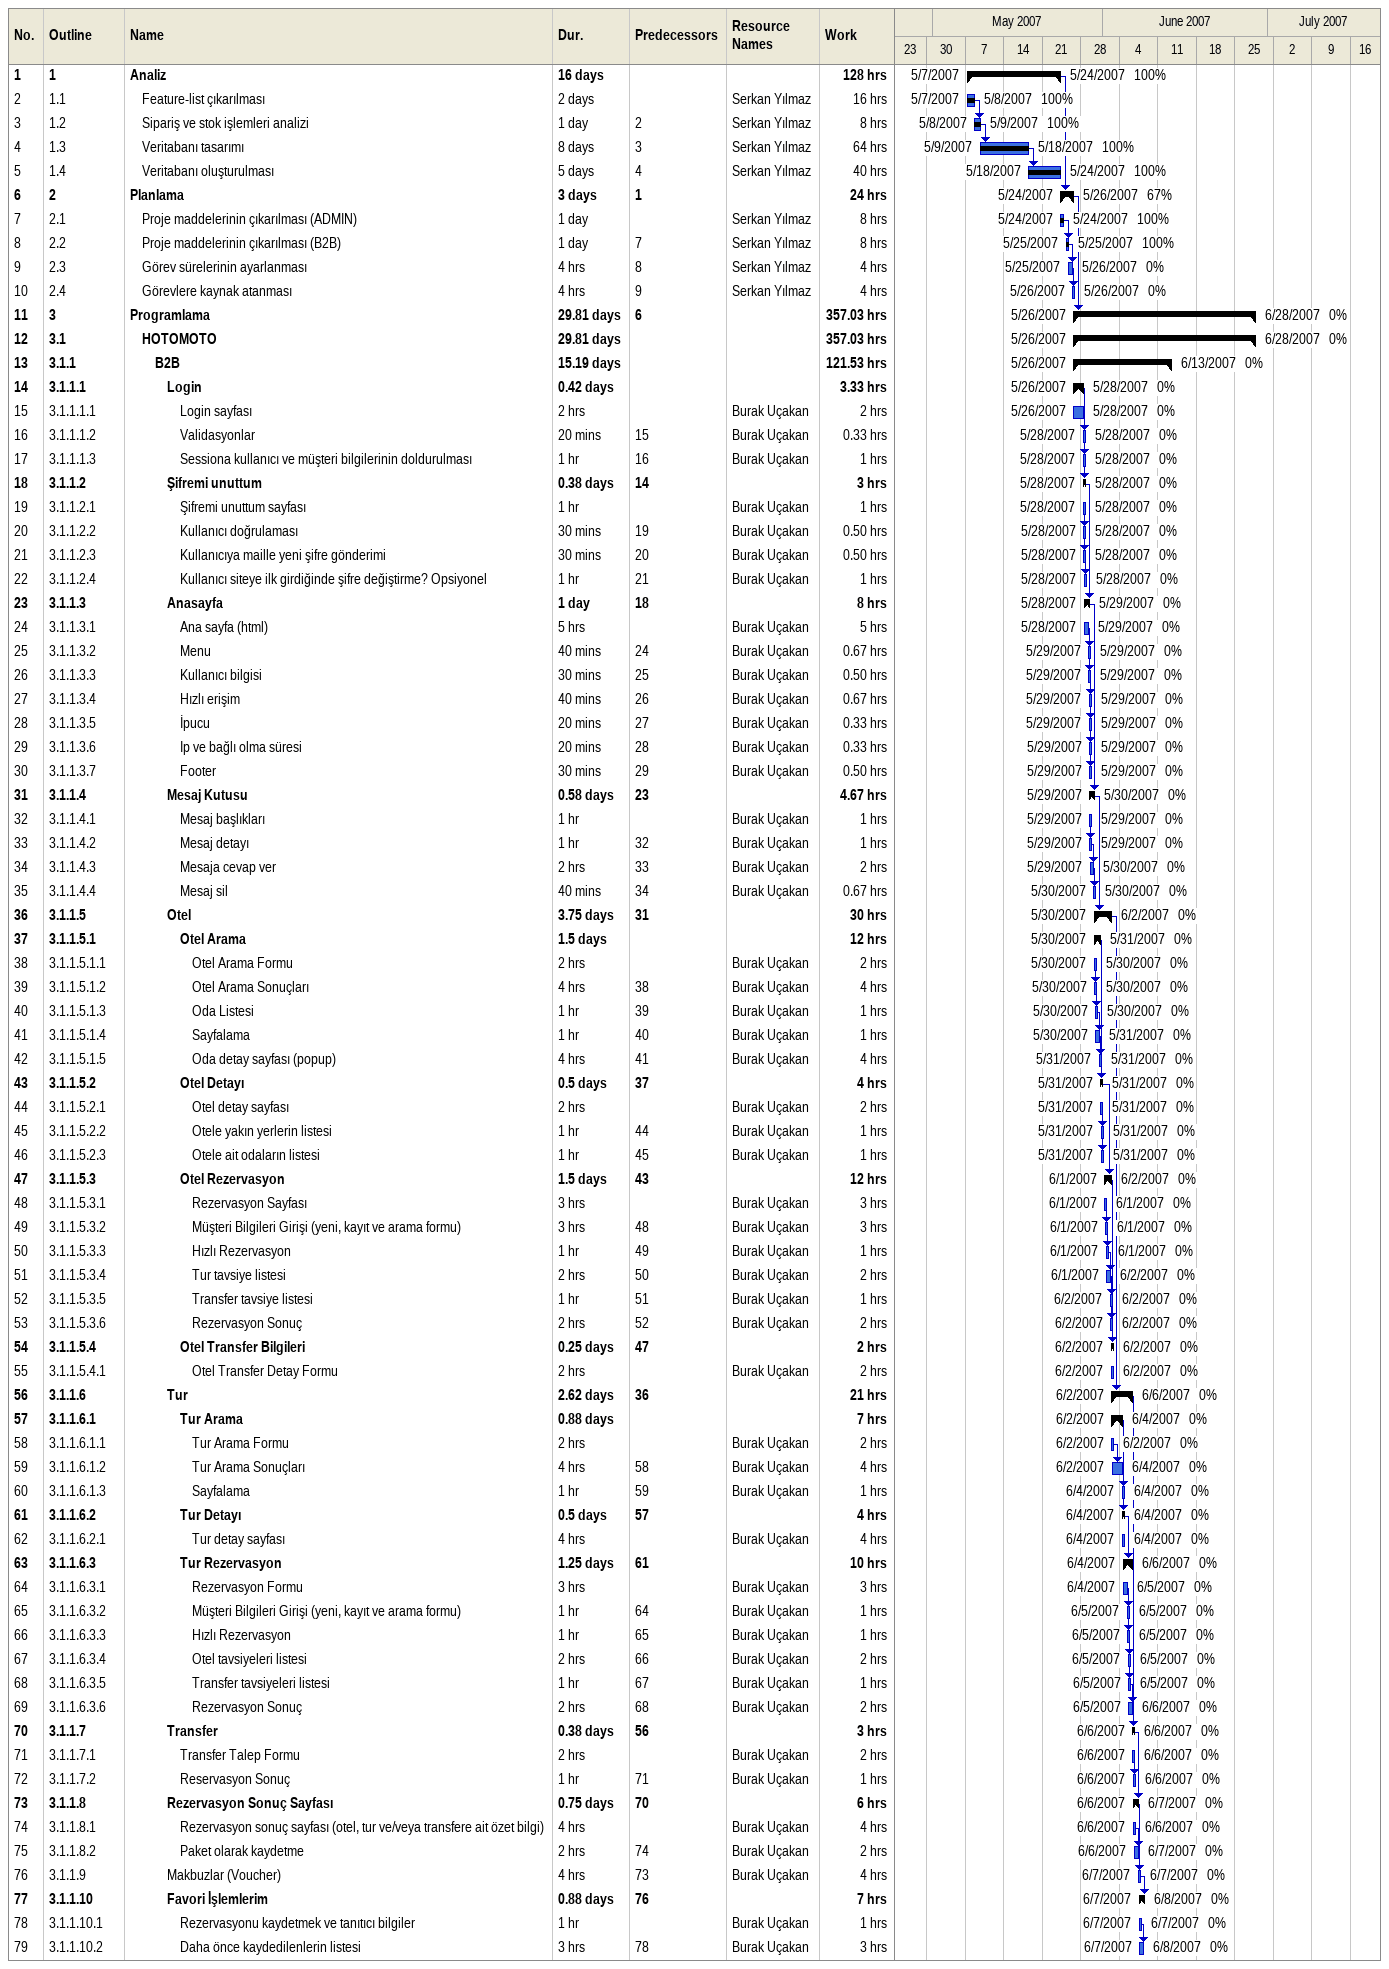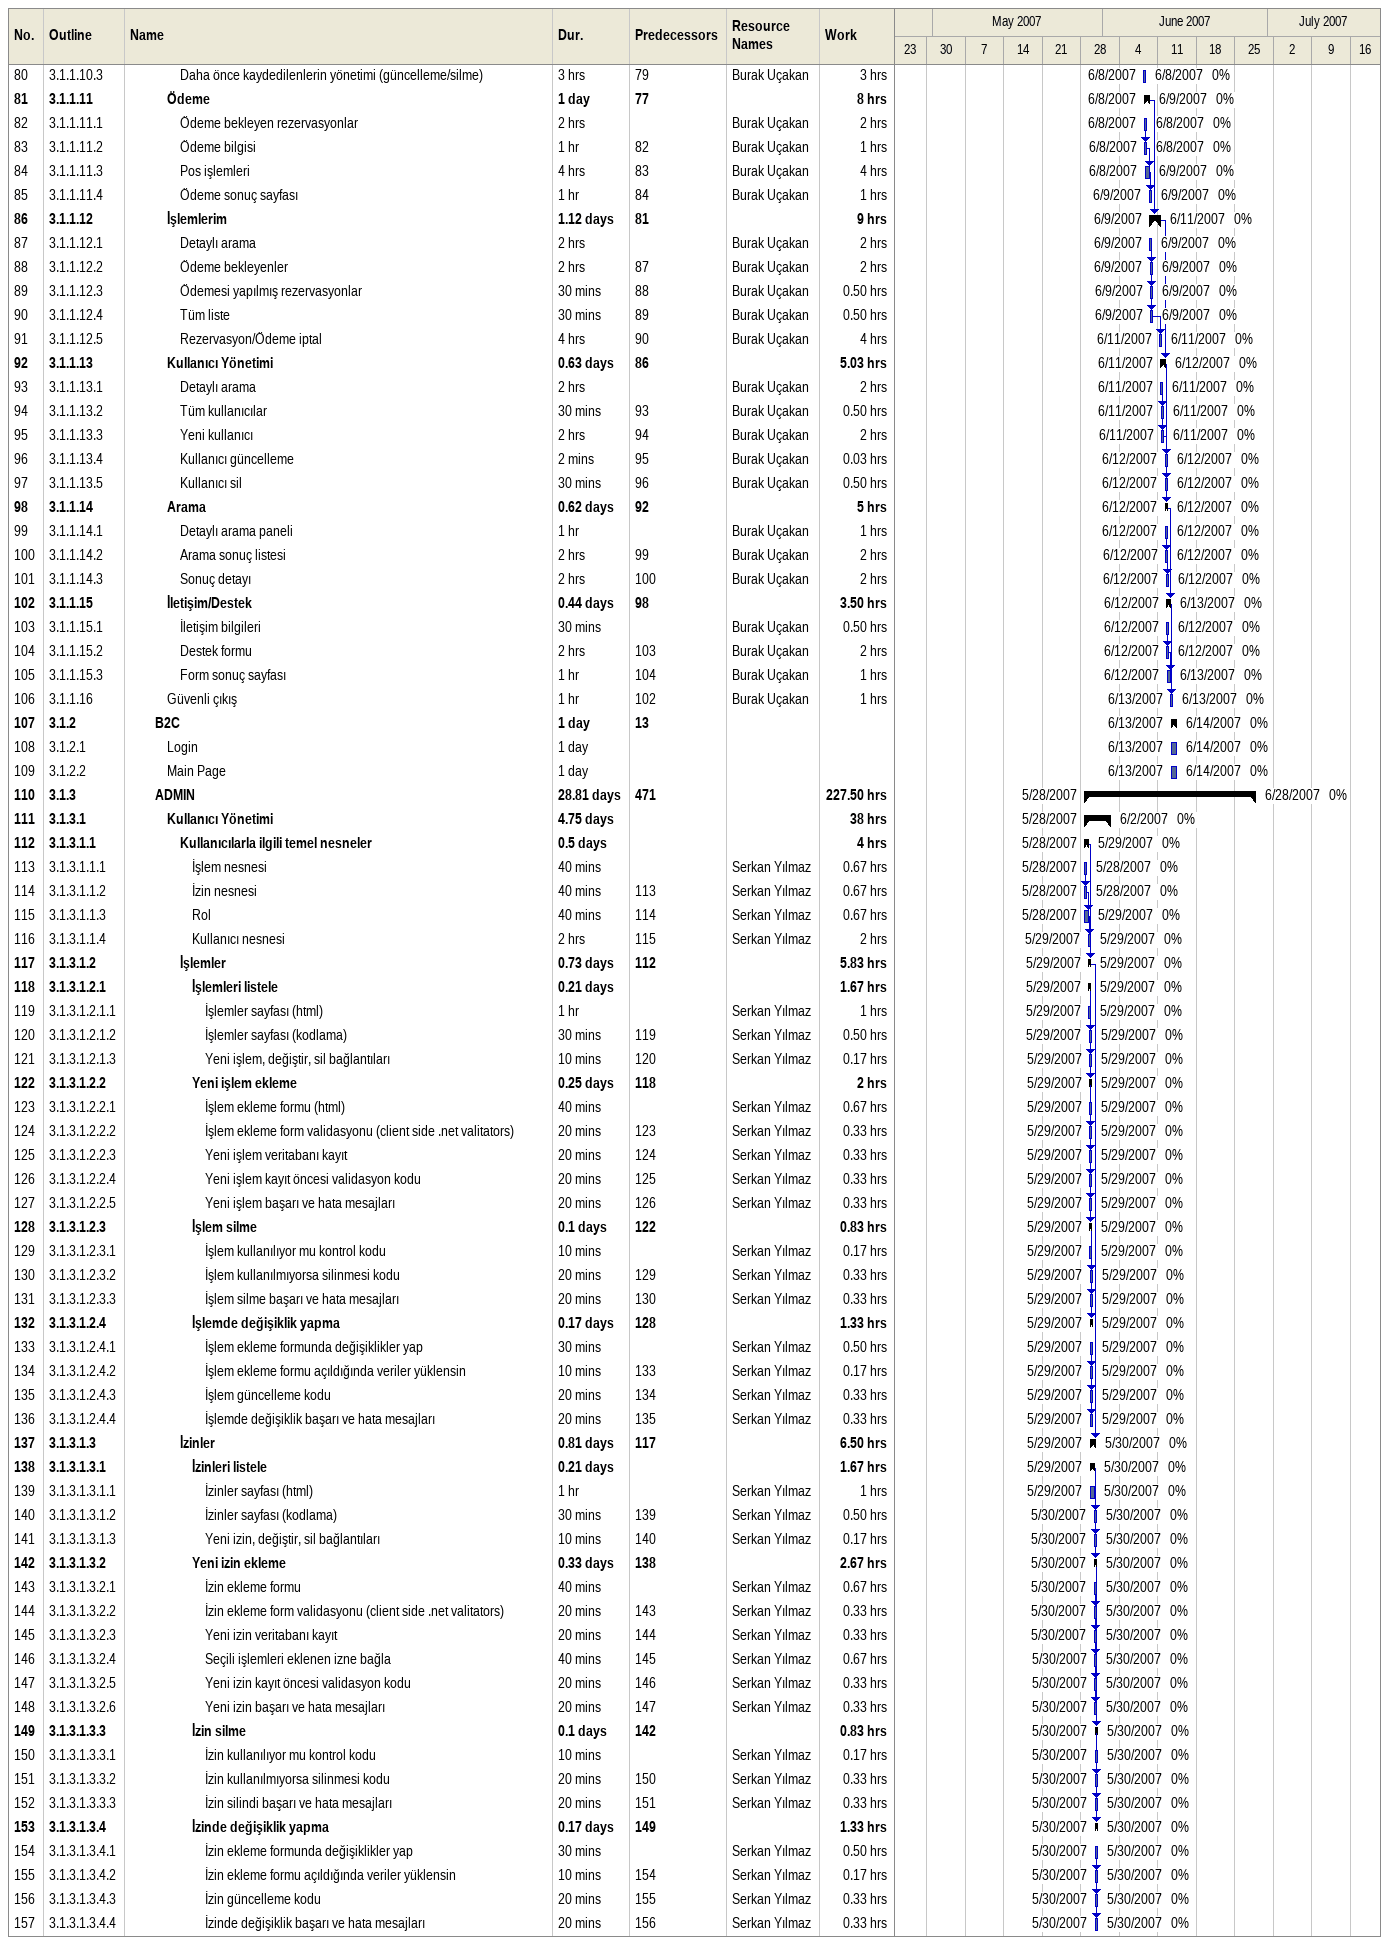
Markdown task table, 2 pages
| ID | WBS | Task | Duration | Start | Finish | Predecessors | Resources | % complete | Work (h) |
|---|---|---|---|---|---|---|---|---|---|
| 1 | 1 | **Analiz** | 16d | 2007-05-07 | 2007-05-24 |  |  | 100 | 128 |
| 2 | 1.1 | Feature-list çıkarılması | 2d | 2007-05-07 | 2007-05-08 |  | Serkan Yılmaz | 100 | 16 |
| 3 | 1.2 | Sipariş ve stok işlemleri analizi | 1d | 2007-05-08 | 2007-05-09 | 2 | Serkan Yılmaz | 100 | 8 |
| 4 | 1.3 | Veritabanı tasarımı | 8d | 2007-05-09 | 2007-05-18 | 3 | Serkan Yılmaz | 100 | 64 |
| 5 | 1.4 | Veritabanı oluşturulması | 5d | 2007-05-18 | 2007-05-24 | 4 | Serkan Yılmaz | 100 | 40 |
| 6 | 2 | **Planlama** | 3d | 2007-05-24 | 2007-05-26 | 1 |  | 67 | 24 |
| 7 | 2.1 | Proje maddelerinin çıkarılması (ADMIN) | 1d | 2007-05-24 | 2007-05-24 |  | Serkan Yılmaz | 100 | 8 |
| 8 | 2.2 | Proje maddelerinin çıkarılması (B2B) | 1d | 2007-05-25 | 2007-05-25 | 7 | Serkan Yılmaz | 100 | 8 |
| 9 | 2.3 | Görev sürelerinin ayarlanması | 4h | 2007-05-25 | 2007-05-26 | 8 | Serkan Yılmaz | 0 | 4 |
| 10 | 2.4 | Görevlere kaynak atanması | 4h | 2007-05-26 | 2007-05-26 | 9 | Serkan Yılmaz | 0 | 4 |
| 11 | 3 | **Programlama** | 29.81d | 2007-05-26 | 2007-06-28 | 6 |  | 0 | 357.03 |
| 12 | 3.1 | **HOTOMOTO** | 29.81d | 2007-05-26 | 2007-06-28 |  |  | 0 | 357.03 |
| 13 | 3.1.1 | **B2B** | 15.19d | 2007-05-26 | 2007-06-13 |  |  | 0 | 121.53 |
| 14 | 3.1.1.1 | **Login** | 0.42d | 2007-05-26 | 2007-05-28 |  |  | 0 | 3.33 |
| 15 | 3.1.1.1.1 | Login sayfası | 2h | 2007-05-26 | 2007-05-28 |  | Burak Uçakan | 0 | 2 |
| 16 | 3.1.1.1.2 | Validasyonlar | 20min | 2007-05-28 | 2007-05-28 | 15 | Burak Uçakan | 0 | 0.33 |
| 17 | 3.1.1.1.3 | Sessiona kullanıcı ve müşteri bilgilerinin doldurulması | 1h | 2007-05-28 | 2007-05-28 | 16 | Burak Uçakan | 0 | 1 |
| 18 | 3.1.1.2 | **Şifremi unuttum** | 0.38d | 2007-05-28 | 2007-05-28 | 14 |  | 0 | 3 |
| 19 | 3.1.1.2.1 | Şifremi unuttum sayfası | 1h | 2007-05-28 | 2007-05-28 |  | Burak Uçakan | 0 | 1 |
| 20 | 3.1.1.2.2 | Kullanıcı doğrulaması | 30min | 2007-05-28 | 2007-05-28 | 19 | Burak Uçakan | 0 | 0.50 |
| 21 | 3.1.1.2.3 | Kullanıcıya maille yeni şifre gönderimi | 30min | 2007-05-28 | 2007-05-28 | 20 | Burak Uçakan | 0 | 0.50 |
| 22 | 3.1.1.2.4 | Kullanıcı siteye ilk girdiğinde şifre değiştirme? Opsiyonel | 1h | 2007-05-28 | 2007-05-28 | 21 | Burak Uçakan | 0 | 1 |
| 23 | 3.1.1.3 | **Anasayfa** | 1d | 2007-05-28 | 2007-05-29 | 18 |  | 0 | 8 |
| 24 | 3.1.1.3.1 | Ana sayfa (html) | 5h | 2007-05-28 | 2007-05-29 |  | Burak Uçakan | 0 | 5 |
| 25 | 3.1.1.3.2 | Menu | 40min | 2007-05-29 | 2007-05-29 | 24 | Burak Uçakan | 0 | 0.67 |
| 26 | 3.1.1.3.3 | Kullanıcı bilgisi | 30min | 2007-05-29 | 2007-05-29 | 25 | Burak Uçakan | 0 | 0.50 |
| 27 | 3.1.1.3.4 | Hızlı erişim | 40min | 2007-05-29 | 2007-05-29 | 26 | Burak Uçakan | 0 | 0.67 |
| 28 | 3.1.1.3.5 | İpucu | 20min | 2007-05-29 | 2007-05-29 | 27 | Burak Uçakan | 0 | 0.33 |
| 29 | 3.1.1.3.6 | Ip ve bağlı olma süresi | 20min | 2007-05-29 | 2007-05-29 | 28 | Burak Uçakan | 0 | 0.33 |
| 30 | 3.1.1.3.7 | Footer | 30min | 2007-05-29 | 2007-05-29 | 29 | Burak Uçakan | 0 | 0.50 |
| 31 | 3.1.1.4 | **Mesaj Kutusu** | 0.58d | 2007-05-29 | 2007-05-30 | 23 |  | 0 | 4.67 |
| 32 | 3.1.1.4.1 | Mesaj başlıkları | 1h | 2007-05-29 | 2007-05-29 |  | Burak Uçakan | 0 | 1 |
| 33 | 3.1.1.4.2 | Mesaj detayı | 1h | 2007-05-29 | 2007-05-29 | 32 | Burak Uçakan | 0 | 1 |
| 34 | 3.1.1.4.3 | Mesaja cevap ver | 2h | 2007-05-29 | 2007-05-30 | 33 | Burak Uçakan | 0 | 2 |
| 35 | 3.1.1.4.4 | Mesaj sil | 40min | 2007-05-30 | 2007-05-30 | 34 | Burak Uçakan | 0 | 0.67 |
| 36 | 3.1.1.5 | **Otel** | 3.75d | 2007-05-30 | 2007-06-02 | 31 |  | 0 | 30 |
| 37 | 3.1.1.5.1 | **Otel Arama** | 1.5d | 2007-05-30 | 2007-05-31 |  |  | 0 | 12 |
| 38 | 3.1.1.5.1.1 | Otel Arama Formu | 2h | 2007-05-30 | 2007-05-30 |  | Burak Uçakan | 0 | 2 |
| 39 | 3.1.1.5.1.2 | Otel Arama Sonuçları | 4h | 2007-05-30 | 2007-05-30 | 38 | Burak Uçakan | 0 | 4 |
| 40 | 3.1.1.5.1.3 | Oda Listesi | 1h | 2007-05-30 | 2007-05-30 | 39 | Burak Uçakan | 0 | 1 |
| 41 | 3.1.1.5.1.4 | Sayfalama | 1h | 2007-05-30 | 2007-05-31 | 40 | Burak Uçakan | 0 | 1 |
| 42 | 3.1.1.5.1.5 | Oda detay sayfası (popup) | 4h | 2007-05-31 | 2007-05-31 | 41 | Burak Uçakan | 0 | 4 |
| 43 | 3.1.1.5.2 | **Otel Detayı** | 0.5d | 2007-05-31 | 2007-05-31 | 37 |  | 0 | 4 |
| 44 | 3.1.1.5.2.1 | Otel detay sayfası | 2h | 2007-05-31 | 2007-05-31 |  | Burak Uçakan | 0 | 2 |
| 45 | 3.1.1.5.2.2 | Otele yakın yerlerin listesi | 1h | 2007-05-31 | 2007-05-31 | 44 | Burak Uçakan | 0 | 1 |
| 46 | 3.1.1.5.2.3 | Otele ait odaların listesi | 1h | 2007-05-31 | 2007-05-31 | 45 | Burak Uçakan | 0 | 1 |
| 47 | 3.1.1.5.3 | **Otel Rezervasyon** | 1.5d | 2007-06-01 | 2007-06-02 | 43 |  | 0 | 12 |
| 48 | 3.1.1.5.3.1 | Rezervasyon Sayfası | 3h | 2007-06-01 | 2007-06-01 |  | Burak Uçakan | 0 | 3 |
| 49 | 3.1.1.5.3.2 | Müşteri Bilgileri Girişi (yeni, kayıt ve arama formu) | 3h | 2007-06-01 | 2007-06-01 | 48 | Burak Uçakan | 0 | 3 |
| 50 | 3.1.1.5.3.3 | Hızlı Rezervasyon | 1h | 2007-06-01 | 2007-06-01 | 49 | Burak Uçakan | 0 | 1 |
| 51 | 3.1.1.5.3.4 | Tur tavsiye listesi | 2h | 2007-06-01 | 2007-06-02 | 50 | Burak Uçakan | 0 | 2 |
| 52 | 3.1.1.5.3.5 | Transfer tavsiye listesi | 1h | 2007-06-02 | 2007-06-02 | 51 | Burak Uçakan | 0 | 1 |
| 53 | 3.1.1.5.3.6 | Rezervasyon Sonuç | 2h | 2007-06-02 | 2007-06-02 | 52 | Burak Uçakan | 0 | 2 |
| 54 | 3.1.1.5.4 | **Otel Transfer Bilgileri** | 0.25d | 2007-06-02 | 2007-06-02 | 47 |  | 0 | 2 |
| 55 | 3.1.1.5.4.1 | Otel Transfer Detay Formu | 2h | 2007-06-02 | 2007-06-02 |  | Burak Uçakan | 0 | 2 |
| 56 | 3.1.1.6 | **Tur** | 2.62d | 2007-06-02 | 2007-06-06 | 36 |  | 0 | 21 |
| 57 | 3.1.1.6.1 | **Tur Arama** | 0.88d | 2007-06-02 | 2007-06-04 |  |  | 0 | 7 |
| 58 | 3.1.1.6.1.1 | Tur Arama Formu | 2h | 2007-06-02 | 2007-06-02 |  | Burak Uçakan | 0 | 2 |
| 59 | 3.1.1.6.1.2 | Tur Arama Sonuçları | 4h | 2007-06-02 | 2007-06-04 | 58 | Burak Uçakan | 0 | 4 |
| 60 | 3.1.1.6.1.3 | Sayfalama | 1h | 2007-06-04 | 2007-06-04 | 59 | Burak Uçakan | 0 | 1 |
| 61 | 3.1.1.6.2 | **Tur Detayı** | 0.5d | 2007-06-04 | 2007-06-04 | 57 |  | 0 | 4 |
| 62 | 3.1.1.6.2.1 | Tur detay sayfası | 4h | 2007-06-04 | 2007-06-04 |  | Burak Uçakan | 0 | 4 |
| 63 | 3.1.1.6.3 | **Tur Rezervasyon** | 1.25d | 2007-06-04 | 2007-06-06 | 61 |  | 0 | 10 |
| 64 | 3.1.1.6.3.1 | Rezervasyon Formu | 3h | 2007-06-04 | 2007-06-05 |  | Burak Uçakan | 0 | 3 |
| 65 | 3.1.1.6.3.2 | Müşteri Bilgileri Girişi (yeni, kayıt ve arama formu) | 1h | 2007-06-05 | 2007-06-05 | 64 | Burak Uçakan | 0 | 1 |
| 66 | 3.1.1.6.3.3 | Hızlı Rezervasyon | 1h | 2007-06-05 | 2007-06-05 | 65 | Burak Uçakan | 0 | 1 |
| 67 | 3.1.1.6.3.4 | Otel tavsiyeleri listesi | 2h | 2007-06-05 | 2007-06-05 | 66 | Burak Uçakan | 0 | 2 |
| 68 | 3.1.1.6.3.5 | Transfer tavsiyeleri listesi | 1h | 2007-06-05 | 2007-06-05 | 67 | Burak Uçakan | 0 | 1 |
| 69 | 3.1.1.6.3.6 | Rezervasyon Sonuç | 2h | 2007-06-05 | 2007-06-06 | 68 | Burak Uçakan | 0 | 2 |
| 70 | 3.1.1.7 | **Transfer** | 0.38d | 2007-06-06 | 2007-06-06 | 56 |  | 0 | 3 |
| 71 | 3.1.1.7.1 | Transfer Talep Formu | 2h | 2007-06-06 | 2007-06-06 |  | Burak Uçakan | 0 | 2 |
| 72 | 3.1.1.7.2 | Reservasyon Sonuç | 1h | 2007-06-06 | 2007-06-06 | 71 | Burak Uçakan | 0 | 1 |
| 73 | 3.1.1.8 | **Rezervasyon Sonuç Sayfası** | 0.75d | 2007-06-06 | 2007-06-07 | 70 |  | 0 | 6 |
| 74 | 3.1.1.8.1 | Rezervasyon sonuç sayfası (otel, tur ve/veya transfere ait özet bilgi) | 4h | 2007-06-06 | 2007-06-06 |  | Burak Uçakan | 0 | 4 |
| 75 | 3.1.1.8.2 | Paket olarak kaydetme | 2h | 2007-06-06 | 2007-06-07 | 74 | Burak Uçakan | 0 | 2 |
| 76 | 3.1.1.9 | Makbuzlar (Voucher) | 4h | 2007-06-07 | 2007-06-07 | 73 | Burak Uçakan | 0 | 4 |
| 77 | 3.1.1.10 | **Favori İşlemlerim** | 0.88d | 2007-06-07 | 2007-06-08 | 76 |  | 0 | 7 |
| 78 | 3.1.1.10.1 | Rezervasyonu kaydetmek ve tanıtıcı bilgiler | 1h | 2007-06-07 | 2007-06-07 |  | Burak Uçakan | 0 | 1 |
| 79 | 3.1.1.10.2 | Daha önce kaydedilenlerin listesi | 3h | 2007-06-07 | 2007-06-08 | 78 | Burak Uçakan | 0 | 3 |
| 80 | 3.1.1.10.3 | Daha önce kaydedilenlerin yönetimi (güncelleme/silme) | 3h | 2007-06-08 | 2007-06-08 | 79 | Burak Uçakan | 0 | 3 |
| 81 | 3.1.1.11 | **Ödeme** | 1d | 2007-06-08 | 2007-06-09 | 77 |  | 0 | 8 |
| 82 | 3.1.1.11.1 | Ödeme bekleyen rezervasyonlar | 2h | 2007-06-08 | 2007-06-08 |  | Burak Uçakan | 0 | 2 |
| 83 | 3.1.1.11.2 | Ödeme bilgisi | 1h | 2007-06-08 | 2007-06-08 | 82 | Burak Uçakan | 0 | 1 |
| 84 | 3.1.1.11.3 | Pos işlemleri | 4h | 2007-06-08 | 2007-06-09 | 83 | Burak Uçakan | 0 | 4 |
| 85 | 3.1.1.11.4 | Ödeme sonuç sayfası | 1h | 2007-06-09 | 2007-06-09 | 84 | Burak Uçakan | 0 | 1 |
| 86 | 3.1.1.12 | **İşlemlerim** | 1.12d | 2007-06-09 | 2007-06-11 | 81 |  | 0 | 9 |
| 87 | 3.1.1.12.1 | Detaylı arama | 2h | 2007-06-09 | 2007-06-09 |  | Burak Uçakan | 0 | 2 |
| 88 | 3.1.1.12.2 | Ödeme bekleyenler | 2h | 2007-06-09 | 2007-06-09 | 87 | Burak Uçakan | 0 | 2 |
| 89 | 3.1.1.12.3 | Ödemesi yapılmış rezervasyonlar | 30min | 2007-06-09 | 2007-06-09 | 88 | Burak Uçakan | 0 | 0.50 |
| 90 | 3.1.1.12.4 | Tüm liste | 30min | 2007-06-09 | 2007-06-09 | 89 | Burak Uçakan | 0 | 0.50 |
| 91 | 3.1.1.12.5 | Rezervasyon/Ödeme iptal | 4h | 2007-06-11 | 2007-06-11 | 90 | Burak Uçakan | 0 | 4 |
| 92 | 3.1.1.13 | **Kullanıcı Yönetimi** | 0.63d | 2007-06-11 | 2007-06-12 | 86 |  | 0 | 5.03 |
| 93 | 3.1.1.13.1 | Detaylı arama | 2h | 2007-06-11 | 2007-06-11 |  | Burak Uçakan | 0 | 2 |
| 94 | 3.1.1.13.2 | Tüm kullanıcılar | 30min | 2007-06-11 | 2007-06-11 | 93 | Burak Uçakan | 0 | 0.50 |
| 95 | 3.1.1.13.3 | Yeni kullanıcı | 2h | 2007-06-11 | 2007-06-11 | 94 | Burak Uçakan | 0 | 2 |
| 96 | 3.1.1.13.4 | Kullanıcı güncelleme | 2min | 2007-06-12 | 2007-06-12 | 95 | Burak Uçakan | 0 | 0.03 |
| 97 | 3.1.1.13.5 | Kullanıcı sil | 30min | 2007-06-12 | 2007-06-12 | 96 | Burak Uçakan | 0 | 0.50 |
| 98 | 3.1.1.14 | **Arama** | 0.62d | 2007-06-12 | 2007-06-12 | 92 |  | 0 | 5 |
| 99 | 3.1.1.14.1 | Detaylı arama paneli | 1h | 2007-06-12 | 2007-06-12 |  | Burak Uçakan | 0 | 1 |
| 100 | 3.1.1.14.2 | Arama sonuç listesi | 2h | 2007-06-12 | 2007-06-12 | 99 | Burak Uçakan | 0 | 2 |
| 101 | 3.1.1.14.3 | Sonuç detayı | 2h | 2007-06-12 | 2007-06-12 | 100 | Burak Uçakan | 0 | 2 |
| 102 | 3.1.1.15 | **İletişim/Destek** | 0.44d | 2007-06-12 | 2007-06-13 | 98 |  | 0 | 3.50 |
| 103 | 3.1.1.15.1 | İletişim bilgileri | 30min | 2007-06-12 | 2007-06-12 |  | Burak Uçakan | 0 | 0.50 |
| 104 | 3.1.1.15.2 | Destek formu | 2h | 2007-06-12 | 2007-06-12 | 103 | Burak Uçakan | 0 | 2 |
| 105 | 3.1.1.15.3 | Form sonuç sayfası | 1h | 2007-06-12 | 2007-06-13 | 104 | Burak Uçakan | 0 | 1 |
| 106 | 3.1.1.16 | Güvenli çıkış | 1h | 2007-06-13 | 2007-06-13 | 102 | Burak Uçakan | 0 | 1 |
| 107 | 3.1.2 | **B2C** | 1d | 2007-06-13 | 2007-06-14 | 13 |  | 0 |  |
| 108 | 3.1.2.1 | Login | 1d | 2007-06-13 | 2007-06-14 |  |  | 0 |  |
| 109 | 3.1.2.2 | Main Page | 1d | 2007-06-13 | 2007-06-14 |  |  | 0 |  |
| 110 | 3.1.3 | **ADMIN** | 28.81d | 2007-05-28 | 2007-06-28 | 471 |  | 0 | 227.50 |
| 111 | 3.1.3.1 | **Kullanıcı Yönetimi** | 4.75d | 2007-05-28 | 2007-06-02 |  |  | 0 | 38 |
| 112 | 3.1.3.1.1 | **Kullanıcılarla ilgili temel nesneler** | 0.5d | 2007-05-28 | 2007-05-29 |  |  | 0 | 4 |
| 113 | 3.1.3.1.1.1 | İşlem nesnesi | 40min | 2007-05-28 | 2007-05-28 |  | Serkan Yılmaz | 0 | 0.67 |
| 114 | 3.1.3.1.1.2 | İzin nesnesi | 40min | 2007-05-28 | 2007-05-28 | 113 | Serkan Yılmaz | 0 | 0.67 |
| 115 | 3.1.3.1.1.3 | Rol | 40min | 2007-05-28 | 2007-05-29 | 114 | Serkan Yılmaz | 0 | 0.67 |
| 116 | 3.1.3.1.1.4 | Kullanıcı nesnesi | 2h | 2007-05-29 | 2007-05-29 | 115 | Serkan Yılmaz | 0 | 2 |
| 117 | 3.1.3.1.2 | **İşlemler** | 0.73d | 2007-05-29 | 2007-05-29 | 112 |  | 0 | 5.83 |
| 118 | 3.1.3.1.2.1 | **İşlemleri listele** | 0.21d | 2007-05-29 | 2007-05-29 |  |  | 0 | 1.67 |
| 119 | 3.1.3.1.2.1.1 | İşlemler sayfası (html) | 1h | 2007-05-29 | 2007-05-29 |  | Serkan Yılmaz | 0 | 1 |
| 120 | 3.1.3.1.2.1.2 | İşlemler sayfası (kodlama) | 30min | 2007-05-29 | 2007-05-29 | 119 | Serkan Yılmaz | 0 | 0.50 |
| 121 | 3.1.3.1.2.1.3 | Yeni işlem, değiştir, sil bağlantıları | 10min | 2007-05-29 | 2007-05-29 | 120 | Serkan Yılmaz | 0 | 0.17 |
| 122 | 3.1.3.1.2.2 | **Yeni işlem ekleme** | 0.25d | 2007-05-29 | 2007-05-29 | 118 |  | 0 | 2 |
| 123 | 3.1.3.1.2.2.1 | İşlem ekleme formu (html) | 40min | 2007-05-29 | 2007-05-29 |  | Serkan Yılmaz | 0 | 0.67 |
| 124 | 3.1.3.1.2.2.2 | İşlem ekleme form validasyonu (client side .net valitators) | 20min | 2007-05-29 | 2007-05-29 | 123 | Serkan Yılmaz | 0 | 0.33 |
| 125 | 3.1.3.1.2.2.3 | Yeni işlem veritabanı kayıt | 20min | 2007-05-29 | 2007-05-29 | 124 | Serkan Yılmaz | 0 | 0.33 |
| 126 | 3.1.3.1.2.2.4 | Yeni işlem kayıt öncesi validasyon kodu | 20min | 2007-05-29 | 2007-05-29 | 125 | Serkan Yılmaz | 0 | 0.33 |
| 127 | 3.1.3.1.2.2.5 | Yeni işlem başarı ve hata mesajları | 20min | 2007-05-29 | 2007-05-29 | 126 | Serkan Yılmaz | 0 | 0.33 |
| 128 | 3.1.3.1.2.3 | **İşlem silme** | 0.1d | 2007-05-29 | 2007-05-29 | 122 |  | 0 | 0.83 |
| 129 | 3.1.3.1.2.3.1 | İşlem kullanılıyor mu kontrol kodu | 10min | 2007-05-29 | 2007-05-29 |  | Serkan Yılmaz | 0 | 0.17 |
| 130 | 3.1.3.1.2.3.2 | İşlem kullanılmıyorsa silinmesi kodu | 20min | 2007-05-29 | 2007-05-29 | 129 | Serkan Yılmaz | 0 | 0.33 |
| 131 | 3.1.3.1.2.3.3 | İşlem silme başarı ve hata mesajları | 20min | 2007-05-29 | 2007-05-29 | 130 | Serkan Yılmaz | 0 | 0.33 |
| 132 | 3.1.3.1.2.4 | **İşlemde değişiklik yapma** | 0.17d | 2007-05-29 | 2007-05-29 | 128 |  | 0 | 1.33 |
| 133 | 3.1.3.1.2.4.1 | İşlem ekleme formunda değişiklikler yap | 30min | 2007-05-29 | 2007-05-29 |  | Serkan Yılmaz | 0 | 0.50 |
| 134 | 3.1.3.1.2.4.2 | İşlem ekleme formu açıldığında veriler yüklensin | 10min | 2007-05-29 | 2007-05-29 | 133 | Serkan Yılmaz | 0 | 0.17 |
| 135 | 3.1.3.1.2.4.3 | İşlem güncelleme kodu | 20min | 2007-05-29 | 2007-05-29 | 134 | Serkan Yılmaz | 0 | 0.33 |
| 136 | 3.1.3.1.2.4.4 | İşlemde değişiklik başarı ve hata mesajları | 20min | 2007-05-29 | 2007-05-29 | 135 | Serkan Yılmaz | 0 | 0.33 |
| 137 | 3.1.3.1.3 | **İzinler** | 0.81d | 2007-05-29 | 2007-05-30 | 117 |  | 0 | 6.50 |
| 138 | 3.1.3.1.3.1 | **İzinleri listele** | 0.21d | 2007-05-29 | 2007-05-30 |  |  | 0 | 1.67 |
| 139 | 3.1.3.1.3.1.1 | İzinler sayfası (html) | 1h | 2007-05-29 | 2007-05-30 |  | Serkan Yılmaz | 0 | 1 |
| 140 | 3.1.3.1.3.1.2 | İzinler sayfası (kodlama) | 30min | 2007-05-30 | 2007-05-30 | 139 | Serkan Yılmaz | 0 | 0.50 |
| 141 | 3.1.3.1.3.1.3 | Yeni izin, değiştir, sil bağlantıları | 10min | 2007-05-30 | 2007-05-30 | 140 | Serkan Yılmaz | 0 | 0.17 |
| 142 | 3.1.3.1.3.2 | **Yeni izin ekleme** | 0.33d | 2007-05-30 | 2007-05-30 | 138 |  | 0 | 2.67 |
| 143 | 3.1.3.1.3.2.1 | İzin ekleme formu | 40min | 2007-05-30 | 2007-05-30 |  | Serkan Yılmaz | 0 | 0.67 |
| 144 | 3.1.3.1.3.2.2 | İzin ekleme form validasyonu (client side .net valitators) | 20min | 2007-05-30 | 2007-05-30 | 143 | Serkan Yılmaz | 0 | 0.33 |
| 145 | 3.1.3.1.3.2.3 | Yeni izin veritabanı kayıt | 20min | 2007-05-30 | 2007-05-30 | 144 | Serkan Yılmaz | 0 | 0.33 |
| 146 | 3.1.3.1.3.2.4 | Seçili işlemleri eklenen izne bağla | 40min | 2007-05-30 | 2007-05-30 | 145 | Serkan Yılmaz | 0 | 0.67 |
| 147 | 3.1.3.1.3.2.5 | Yeni izin kayıt öncesi validasyon kodu | 20min | 2007-05-30 | 2007-05-30 | 146 | Serkan Yılmaz | 0 | 0.33 |
| 148 | 3.1.3.1.3.2.6 | Yeni izin başarı ve hata mesajları | 20min | 2007-05-30 | 2007-05-30 | 147 | Serkan Yılmaz | 0 | 0.33 |
| 149 | 3.1.3.1.3.3 | **İzin silme** | 0.1d | 2007-05-30 | 2007-05-30 | 142 |  | 0 | 0.83 |
| 150 | 3.1.3.1.3.3.1 | İzin kullanılıyor mu kontrol kodu | 10min | 2007-05-30 | 2007-05-30 |  | Serkan Yılmaz | 0 | 0.17 |
| 151 | 3.1.3.1.3.3.2 | İzin kullanılmıyorsa silinmesi kodu | 20min | 2007-05-30 | 2007-05-30 | 150 | Serkan Yılmaz | 0 | 0.33 |
| 152 | 3.1.3.1.3.3.3 | İzin silindi başarı ve hata mesajları | 20min | 2007-05-30 | 2007-05-30 | 151 | Serkan Yılmaz | 0 | 0.33 |
| 153 | 3.1.3.1.3.4 | **İzinde değişiklik yapma** | 0.17d | 2007-05-30 | 2007-05-30 | 149 |  | 0 | 1.33 |
| 154 | 3.1.3.1.3.4.1 | İzin ekleme formunda değişiklikler yap | 30min | 2007-05-30 | 2007-05-30 |  | Serkan Yılmaz | 0 | 0.50 |
| 155 | 3.1.3.1.3.4.2 | İzin ekleme formu açıldığında veriler yüklensin | 10min | 2007-05-30 | 2007-05-30 | 154 | Serkan Yılmaz | 0 | 0.17 |
| 156 | 3.1.3.1.3.4.3 | İzin güncelleme kodu | 20min | 2007-05-30 | 2007-05-30 | 155 | Serkan Yılmaz | 0 | 0.33 |
| 157 | 3.1.3.1.3.4.4 | İzinde değişiklik başarı ve hata mesajları | 20min | 2007-05-30 | 2007-05-30 | 156 | Serkan Yılmaz | 0 | 0.33 |
